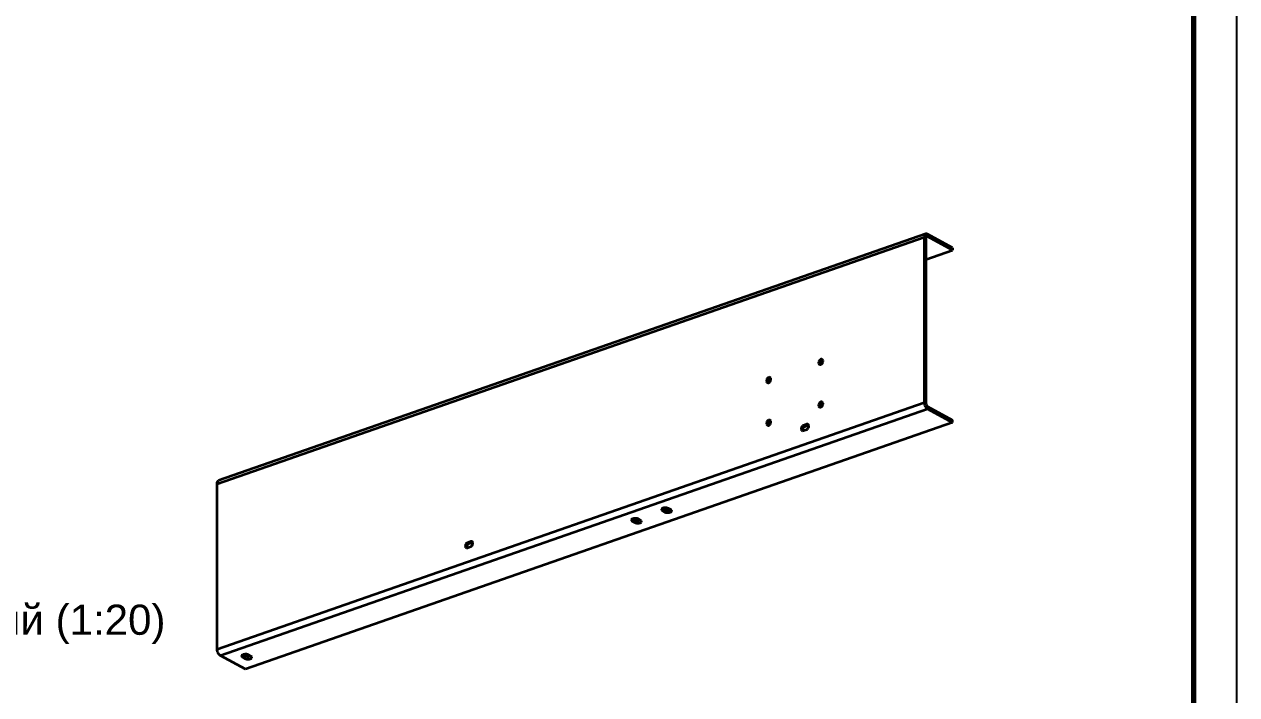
# Model space of a CAD drawing. Header units: millimetres. Extents: x 0 to 420, y 0 to 297.
# Drawn here: x 279.1 to 420, y 132.4 to 210.3 of the extents above; entities that cross this region are included whole.
import ezdxf
from ezdxf.enums import TextEntityAlignment as Align

# ---------------------------------------------------------------- set-up
doc = ezdxf.new("R2010")
doc.units = ezdxf.units.MM
doc.styles.add('GOST', font='Arial')

msp = doc.modelspace()

# ---------------------------------------------------------------- linework, layer by layer
at = {"color": 1, "lineweight": 35}
for p, q in [((301.5, 156.88), (383.69, 185.53)), ((383.86, 185.89), (301.68, 157.24)), ((383.7, 185.66), (383.69, 185.53)), ((383.69, 185.53), (383.69, 166.31)), ((383.73, 185.76), (383.7, 185.66)), ((383.76, 185.81), (383.73, 185.76)), ((383.79, 185.84), (383.76, 185.81)), ((383.83, 185.87), (383.79, 185.84)), ((383.86, 185.89), (383.83, 185.87)), ((383.91, 185.9), (383.86, 185.89)), ((383.88, 185.49), (383.87, 185.43)), ((383.87, 185.43), (383.87, 166.21)), ((383.9, 185.54), (383.88, 185.49)), ((384.06, 185.59), (383.89, 185.54)), ((383.93, 185.58), (383.9, 185.54)), ((383.96, 185.9), (383.91, 185.9)), ((383.96, 185.61), (383.93, 185.58)), ((384.01, 185.89), (383.96, 185.9)), ((384.01, 185.61), (383.96, 185.61)), ((384.06, 185.86), (384.01, 185.89)), ((384.06, 185.59), (384.01, 185.61)), ((386.97, 184.28), (384.06, 185.86)), ((386.97, 184.01), (384.06, 185.59)), ((383.87, 182.93), (386.97, 184.01)), ((386.97, 184.28), (386.97, 184.01)), ((371.41, 171.02), (371.4, 170.96)), ((371.4, 170.96), (371.4, 170.9)), ((371.4, 170.9), (371.41, 170.85)), ((371.43, 171.08), (371.41, 171.02)), ((371.41, 170.85), (371.43, 170.8)), ((371.45, 171.14), (371.43, 171.08)), ((371.43, 170.8), (371.46, 170.76)), ((371.49, 171.2), (371.45, 171.14)), ((371.46, 170.76), (371.5, 170.74)), ((371.53, 171.25), (371.49, 171.2)), ((371.5, 170.74), (371.56, 170.72)), ((371.58, 171.29), (371.53, 171.25)), ((371.56, 170.72), (371.63, 170.72)), ((371.63, 171.32), (371.58, 171.29)), ((371.59, 170.87), (371.61, 170.96)), ((371.59, 170.79), (371.59, 170.87)), ((371.61, 170.72), (371.59, 170.79)), ((371.61, 170.96), (371.64, 171.04)), ((371.68, 171.34), (371.63, 171.32)), ((371.63, 170.72), (371.71, 170.75)), ((371.64, 171.04), (371.69, 171.12)), ((371.73, 171.34), (371.68, 171.34)), ((371.69, 171.12), (371.76, 171.18)), ((371.71, 170.75), (371.78, 170.8)), ((371.78, 171.34), (371.73, 171.34)), ((371.76, 171.18), (371.83, 171.22)), ((371.82, 171.32), (371.78, 171.34)), ((371.78, 170.8), (371.84, 170.87)), ((371.86, 171.29), (371.82, 171.32)), ((371.83, 171.22), (371.9, 171.24)), ((371.84, 170.87), (371.88, 170.95)), ((371.9, 171.24), (371.86, 171.29)), ((371.88, 170.95), (371.91, 171.03)), ((371.92, 171.19), (371.9, 171.24)), ((371.91, 171.03), (371.92, 171.12)), ((371.92, 171.12), (371.92, 171.19)), ((365.48, 169.14), (365.44, 169.09)), ((365.53, 169.18), (365.48, 169.14)), ((365.58, 169.21), (365.53, 169.18)), ((365.63, 169.23), (365.58, 169.21)), ((365.68, 169.24), (365.63, 169.23)), ((365.73, 169.23), (365.68, 169.24)), ((365.7, 169.07), (365.77, 169.11)), ((365.77, 169.21), (365.73, 169.23)), ((365.81, 169.18), (365.77, 169.21)), ((365.77, 169.11), (365.85, 169.13)), ((365.84, 169.13), (365.81, 169.18)), ((365.86, 169.08), (365.84, 169.13)), ((365.36, 168.91), (365.35, 168.85)), ((365.35, 168.85), (365.35, 168.79)), ((365.35, 168.79), (365.36, 168.74)), ((365.38, 168.97), (365.36, 168.91)), ((365.36, 168.74), (365.38, 168.69)), ((365.4, 169.03), (365.38, 168.97)), ((365.38, 168.69), (365.41, 168.65)), ((365.44, 169.09), (365.4, 169.03)), ((365.41, 168.65), (365.45, 168.63)), ((365.45, 168.63), (365.51, 168.61)), ((365.51, 168.61), (365.58, 168.61)), ((365.54, 168.76), (365.55, 168.85)), ((365.54, 168.68), (365.54, 168.76)), ((365.56, 168.61), (365.54, 168.68)), ((365.55, 168.85), (365.59, 168.93)), ((365.58, 168.61), (365.66, 168.64)), ((365.59, 168.93), (365.64, 169.01)), ((365.64, 169.01), (365.7, 169.07)), ((365.66, 168.64), (365.72, 168.69)), ((365.72, 168.69), (365.78, 168.76)), ((365.78, 168.76), (365.83, 168.84)), ((365.83, 168.84), (365.86, 168.92)), ((365.87, 169.01), (365.86, 169.08)), ((365.86, 168.92), (365.87, 169.01)), ((301.5, 137.66), (383.69, 166.31)), ((371.53, 166.3), (371.49, 166.25)), ((371.58, 166.34), (371.53, 166.3)), ((371.63, 166.37), (371.58, 166.34)), ((371.68, 166.39), (371.63, 166.37)), ((371.73, 166.39), (371.68, 166.39)), ((371.78, 166.39), (371.73, 166.39)), ((371.82, 166.37), (371.78, 166.39)), ((371.86, 166.34), (371.82, 166.37)), ((371.83, 166.27), (371.9, 166.29)), ((371.9, 166.29), (371.86, 166.34)), ((371.92, 166.24), (371.9, 166.29)), ((383.69, 166.31), (383.69, 166.2)), ((301.87, 136.92), (384.06, 165.57)), ((371.41, 166.07), (371.4, 166.01)), ((371.4, 166.01), (371.4, 165.95)), ((371.4, 165.95), (371.41, 165.9)), ((371.43, 166.13), (371.41, 166.07)), ((371.41, 165.9), (371.43, 165.85)), ((371.45, 166.19), (371.43, 166.13)), ((371.43, 165.85), (371.46, 165.81)), ((371.49, 166.25), (371.45, 166.19)), ((371.46, 165.81), (371.5, 165.79)), ((371.5, 165.79), (371.56, 165.77)), ((371.56, 165.77), (371.63, 165.77)), ((371.59, 165.92), (371.61, 166.01)), ((371.59, 165.84), (371.59, 165.92)), ((371.61, 165.77), (371.59, 165.84)), ((371.61, 166.01), (371.64, 166.09)), ((371.63, 165.77), (371.71, 165.8)), ((371.64, 166.09), (371.69, 166.17)), ((371.69, 166.17), (371.76, 166.23)), ((371.71, 165.8), (371.78, 165.85)), ((371.76, 166.23), (371.83, 166.27)), ((371.78, 165.85), (371.84, 165.92)), ((371.84, 165.92), (371.88, 166)), ((371.88, 166), (371.91, 166.08)), ((371.91, 166.08), (371.92, 166.17)), ((371.92, 166.17), (371.92, 166.24)), ((383.69, 166.2), (383.71, 166.09)), ((383.71, 166.09), (383.75, 165.98)), ((383.75, 165.98), (383.8, 165.87)), ((383.8, 165.87), (383.85, 165.77)), ((383.85, 165.77), (383.92, 165.69)), ((383.87, 166.21), (383.89, 166.1)), ((383.89, 166.1), (383.93, 165.99)), ((383.92, 165.69), (383.99, 165.62)), ((383.93, 165.99), (383.99, 165.9)), ((383.99, 165.9), (384.02, 165.86)), ((383.99, 165.62), (384.06, 165.57)), ((384.02, 165.86), (384.06, 165.84)), ((384.06, 165.84), (386.97, 164.25)), ((384.06, 165.57), (386.97, 163.98)), ((386.97, 163.98), (304.78, 135.33)), ((365.36, 163.96), (365.35, 163.9)), ((365.35, 163.9), (365.35, 163.84)), ((365.35, 163.84), (365.36, 163.79)), ((365.38, 164.02), (365.36, 163.96)), ((365.36, 163.79), (365.38, 163.74)), ((365.4, 164.08), (365.38, 164.02)), ((365.38, 163.74), (365.41, 163.7)), ((365.44, 164.14), (365.4, 164.08)), ((365.41, 163.7), (365.45, 163.68)), ((365.48, 164.19), (365.44, 164.14)), ((365.45, 163.68), (365.51, 163.66)), ((365.53, 164.23), (365.48, 164.19)), ((365.51, 163.66), (365.58, 163.66)), ((365.58, 164.26), (365.53, 164.23)), ((365.54, 163.81), (365.55, 163.9)), ((365.54, 163.73), (365.54, 163.81)), ((365.56, 163.66), (365.54, 163.73)), ((365.55, 163.9), (365.59, 163.98)), ((365.63, 164.28), (365.58, 164.26)), ((365.58, 163.66), (365.66, 163.69)), ((365.59, 163.98), (365.64, 164.06)), ((365.68, 164.28), (365.63, 164.28)), ((365.64, 164.06), (365.7, 164.12)), ((365.66, 163.69), (365.72, 163.74)), ((365.73, 164.28), (365.68, 164.28)), ((365.7, 164.12), (365.77, 164.16)), ((365.72, 163.74), (365.78, 163.81)), ((365.77, 164.26), (365.73, 164.28)), ((365.81, 164.23), (365.77, 164.26)), ((365.77, 164.16), (365.85, 164.18)), ((365.78, 163.81), (365.83, 163.89)), ((365.84, 164.18), (365.81, 164.23)), ((365.83, 163.89), (365.86, 163.97)), ((365.86, 164.13), (365.84, 164.18)), ((365.87, 164.06), (365.86, 164.13)), ((365.86, 163.97), (365.87, 164.06)), ((369.48, 163.53), (369.43, 163.45)), ((369.55, 163.6), (369.48, 163.53)), ((369.63, 163.64), (369.55, 163.6)), ((370.02, 163.78), (369.63, 163.64)), ((369.82, 163.54), (369.63, 163.64)), ((369.7, 163.46), (369.76, 163.51)), ((369.76, 163.51), (369.82, 163.54)), ((369.82, 163.54), (370.21, 163.67)), ((370.1, 163.79), (370.02, 163.78)), ((370.21, 163.67), (370.02, 163.78)), ((370.14, 163.78), (370.1, 163.79)), ((370.18, 163.77), (370.14, 163.78)), ((370.23, 163.72), (370.18, 163.77)), ((370.21, 163.67), (370.25, 163.68)), ((370.22, 163.38), (370.26, 163.47)), ((370.26, 163.65), (370.23, 163.72)), ((370.27, 163.57), (370.26, 163.65)), ((370.26, 163.47), (370.27, 163.57)), ((386.97, 163.98), (386.97, 164.25)), ((369.39, 163.36), (369.38, 163.26)), ((369.38, 163.26), (369.39, 163.18)), ((369.43, 163.45), (369.39, 163.36)), ((369.39, 163.18), (369.42, 163.11)), ((369.42, 163.11), (369.48, 163.06)), ((369.48, 163.06), (369.51, 163.05)), ((369.51, 163.05), (369.55, 163.04)), ((369.55, 163.04), (369.63, 163.05)), ((369.57, 163.18), (369.58, 163.25)), ((369.57, 163.11), (369.57, 163.18)), ((369.59, 163.04), (369.57, 163.11)), ((369.58, 163.25), (369.6, 163.33)), ((369.6, 163.33), (369.65, 163.4)), ((369.63, 163.05), (370.02, 163.19)), ((369.65, 163.4), (369.7, 163.46)), ((370.02, 163.19), (370.1, 163.23)), ((370.1, 163.23), (370.17, 163.3)), ((370.17, 163.3), (370.22, 163.38)), ((301.5, 156.88), (301.51, 157.01)), ((301.5, 137.66), (301.5, 156.88)), ((301.51, 157.01), (301.55, 157.11)), ((301.55, 157.11), (301.57, 157.16)), ((301.57, 157.16), (301.6, 157.19)), ((301.6, 157.19), (301.64, 157.22)), ((301.64, 157.22), (301.68, 157.24)), ((353.14, 153.91), (353.13, 153.88)), ((353.13, 153.88), (353.14, 153.85)), ((353.16, 153.94), (353.14, 153.91)), ((353.14, 153.85), (353.16, 153.82)), ((353.22, 154), (353.16, 153.94)), ((353.16, 153.82), (353.19, 153.79)), ((353.19, 153.79), (353.23, 153.76)), ((353.31, 154.04), (353.22, 154)), ((353.23, 154), (353.23, 153.76)), ((353.23, 153.76), (353.54, 153.59)), ((353.54, 153.86), (353.26, 154.02)), ((353.43, 154.07), (353.31, 154.04)), ((353.57, 154.08), (353.43, 154.07)), ((353.61, 153.83), (353.54, 153.86)), ((353.54, 153.86), (353.54, 153.59)), ((353.71, 154.07), (353.57, 154.08)), ((353.69, 153.81), (353.61, 153.83)), ((353.78, 153.79), (353.69, 153.81)), ((353.83, 154.05), (353.71, 154.07)), ((353.88, 153.79), (353.78, 153.79)), ((353.94, 154), (353.83, 154.05)), ((353.97, 153.79), (353.88, 153.79)), ((354.25, 153.83), (353.94, 154)), ((354.07, 153.8), (353.97, 153.79)), ((354.15, 153.82), (354.07, 153.8)), ((354.22, 153.85), (354.15, 153.82)), ((354.17, 153.56), (354.26, 153.6)), ((354.29, 153.81), (354.25, 153.83)), ((354.26, 153.6), (354.33, 153.65)), ((354.32, 153.78), (354.29, 153.81)), ((354.34, 153.75), (354.32, 153.78)), ((354.33, 153.65), (354.34, 153.68)), ((354.35, 153.71), (354.34, 153.75)), ((354.34, 153.68), (354.35, 153.71)), ((349.63, 152.69), (349.62, 152.66)), ((349.62, 152.66), (349.63, 152.62)), ((349.64, 152.72), (349.63, 152.69)), ((349.63, 152.62), (349.65, 152.59)), ((349.7, 152.77), (349.64, 152.72)), ((349.65, 152.59), (349.68, 152.56)), ((349.68, 152.56), (349.72, 152.53)), ((349.8, 152.81), (349.7, 152.77)), ((349.72, 152.78), (349.72, 152.53)), ((349.72, 152.53), (350.03, 152.36)), ((350.03, 152.63), (349.74, 152.79)), ((349.92, 152.84), (349.8, 152.81)), ((350.06, 152.85), (349.92, 152.84)), ((350.1, 152.61), (350.03, 152.63)), ((350.03, 152.63), (350.03, 152.36)), ((350.03, 152.36), (350.13, 152.32)), ((350.19, 152.85), (350.06, 152.85)), ((350.18, 152.58), (350.1, 152.61)), ((350.13, 152.32), (350.26, 152.3)), ((350.27, 152.57), (350.18, 152.58)), ((350.32, 152.82), (350.19, 152.85)), ((350.26, 152.3), (350.4, 152.29)), ((350.36, 152.56), (350.27, 152.57)), ((350.42, 152.78), (350.32, 152.82)), ((350.46, 152.56), (350.36, 152.56)), ((350.4, 152.29), (350.53, 152.3)), ((350.73, 152.61), (350.42, 152.78)), ((350.55, 152.58), (350.46, 152.56)), ((350.53, 152.3), (350.65, 152.33)), ((350.64, 152.6), (350.55, 152.58)), ((350.71, 152.62), (350.64, 152.6)), ((350.65, 152.33), (350.75, 152.37)), ((350.78, 152.58), (350.73, 152.61)), ((350.75, 152.37), (350.81, 152.43)), ((350.81, 152.55), (350.78, 152.58)), ((350.83, 152.52), (350.81, 152.55)), ((350.81, 152.43), (350.83, 152.46)), ((350.83, 152.49), (350.83, 152.52)), ((350.83, 152.46), (350.83, 152.49)), ((353.54, 153.59), (353.65, 153.55)), ((353.65, 153.55), (353.77, 153.52)), ((353.77, 153.52), (353.91, 153.52)), ((353.91, 153.52), (354.05, 153.53)), ((354.05, 153.53), (354.17, 153.56)), ((330.35, 149.75), (330.33, 149.65)), ((330.33, 149.65), (330.34, 149.57)), ((330.34, 149.57), (330.38, 149.5)), ((330.38, 149.84), (330.35, 149.75)), ((330.44, 149.92), (330.38, 149.84)), ((330.38, 149.5), (330.43, 149.45)), ((330.43, 149.45), (330.47, 149.44)), ((330.51, 149.99), (330.44, 149.92)), ((330.47, 149.44), (330.51, 149.43)), ((330.59, 150.03), (330.51, 149.99)), ((330.51, 149.43), (330.59, 149.44)), ((330.52, 149.57), (330.53, 149.64)), ((330.52, 149.5), (330.52, 149.57)), ((330.54, 149.43), (330.52, 149.5)), ((330.53, 149.64), (330.56, 149.72)), ((330.56, 149.72), (330.6, 149.79)), ((330.98, 150.16), (330.59, 150.03)), ((330.77, 149.93), (330.59, 150.03)), ((330.59, 149.44), (330.98, 149.58)), ((330.6, 149.79), (330.65, 149.85)), ((330.65, 149.85), (330.71, 149.9)), ((330.71, 149.9), (330.77, 149.93)), ((330.77, 149.93), (331.17, 150.06)), ((331.06, 150.18), (330.98, 150.16)), ((331.17, 150.06), (330.98, 150.16)), ((330.98, 149.58), (331.06, 149.62)), ((331.1, 150.17), (331.06, 150.18)), ((331.06, 149.62), (331.13, 149.69)), ((331.13, 150.16), (331.1, 150.17)), ((331.19, 150.11), (331.13, 150.16)), ((331.13, 149.69), (331.18, 149.77)), ((331.17, 150.06), (331.21, 150.07)), ((331.18, 149.77), (331.22, 149.86)), ((331.22, 150.04), (331.19, 150.11)), ((331.23, 149.95), (331.22, 150.04)), ((331.22, 149.86), (331.23, 149.95)), ((301.51, 137.55), (301.5, 137.66)), ((301.53, 137.44), (301.51, 137.55)), ((301.56, 137.33), (301.53, 137.44)), ((301.61, 137.22), (301.56, 137.33)), ((301.67, 137.12), (301.61, 137.22)), ((301.73, 137.04), (301.67, 137.12)), ((301.8, 136.97), (301.73, 137.04)), ((301.87, 136.92), (301.8, 136.97)), ((304.78, 135.33), (301.87, 136.92)), ((304.35, 136.93), (304.33, 136.9)), ((304.33, 136.9), (304.33, 136.87)), ((304.33, 136.87), (304.34, 136.84)), ((304.34, 136.84), (304.36, 136.8)), ((304.41, 136.98), (304.35, 136.93)), ((304.36, 136.8), (304.39, 136.77)), ((304.39, 136.77), (304.43, 136.75)), ((304.51, 137.03), (304.41, 136.98)), ((304.43, 136.99), (304.43, 136.75)), ((304.43, 136.75), (304.74, 136.58)), ((304.74, 136.85), (304.45, 137)), ((304.63, 137.05), (304.51, 137.03)), ((304.77, 137.06), (304.63, 137.05)), ((304.81, 136.82), (304.74, 136.85)), ((304.74, 136.85), (304.74, 136.58)), ((304.9, 137.06), (304.77, 137.06)), ((304.89, 136.79), (304.81, 136.82)), ((304.98, 136.78), (304.89, 136.79)), ((305.03, 137.03), (304.9, 137.06)), ((305.07, 136.77), (304.98, 136.78)), ((305.13, 136.99), (305.03, 137.03)), ((305.17, 136.78), (305.07, 136.77)), ((305.44, 136.82), (305.13, 136.99)), ((305.26, 136.79), (305.17, 136.78)), ((305.35, 136.81), (305.26, 136.79)), ((305.42, 136.83), (305.35, 136.81)), ((305.49, 136.79), (305.44, 136.82)), ((305.52, 136.76), (305.49, 136.79)), ((305.54, 136.73), (305.52, 136.76)), ((305.54, 136.7), (305.54, 136.73)), ((305.54, 136.67), (305.54, 136.7)), ((304.74, 136.58), (304.84, 136.54)), ((304.84, 136.54), (304.97, 136.51)), ((304.97, 136.51), (305.11, 136.5)), ((305.11, 136.5), (305.24, 136.51)), ((305.24, 136.51), (305.36, 136.54)), ((305.36, 136.54), (305.46, 136.59)), ((305.46, 136.59), (305.52, 136.64)), ((305.52, 136.64), (305.54, 136.67))]:
    msp.add_line(p, q, dxfattribs=at)
at = {"color": 7, "lineweight": 25}
msp.add_lwpolyline([(0, 0), (420, 0), (420, 297), (0, 297)], close=True, dxfattribs=at)
at = {"color": 7, "lineweight": 70}
msp.add_lwpolyline([(20, 5), (415, 5), (415, 292), (20, 292)], close=True, dxfattribs=at)

# ---------------------------------------------------------------- texts
at = {"color": 3, "style": 'GOST'}
msp.add_text('Вид изометрический (1:20)', height=3.5, dxfattribs=at).set_placement((295.5, 139.33), align=Align.RIGHT)

doc.saveas('drawing.dxf')
